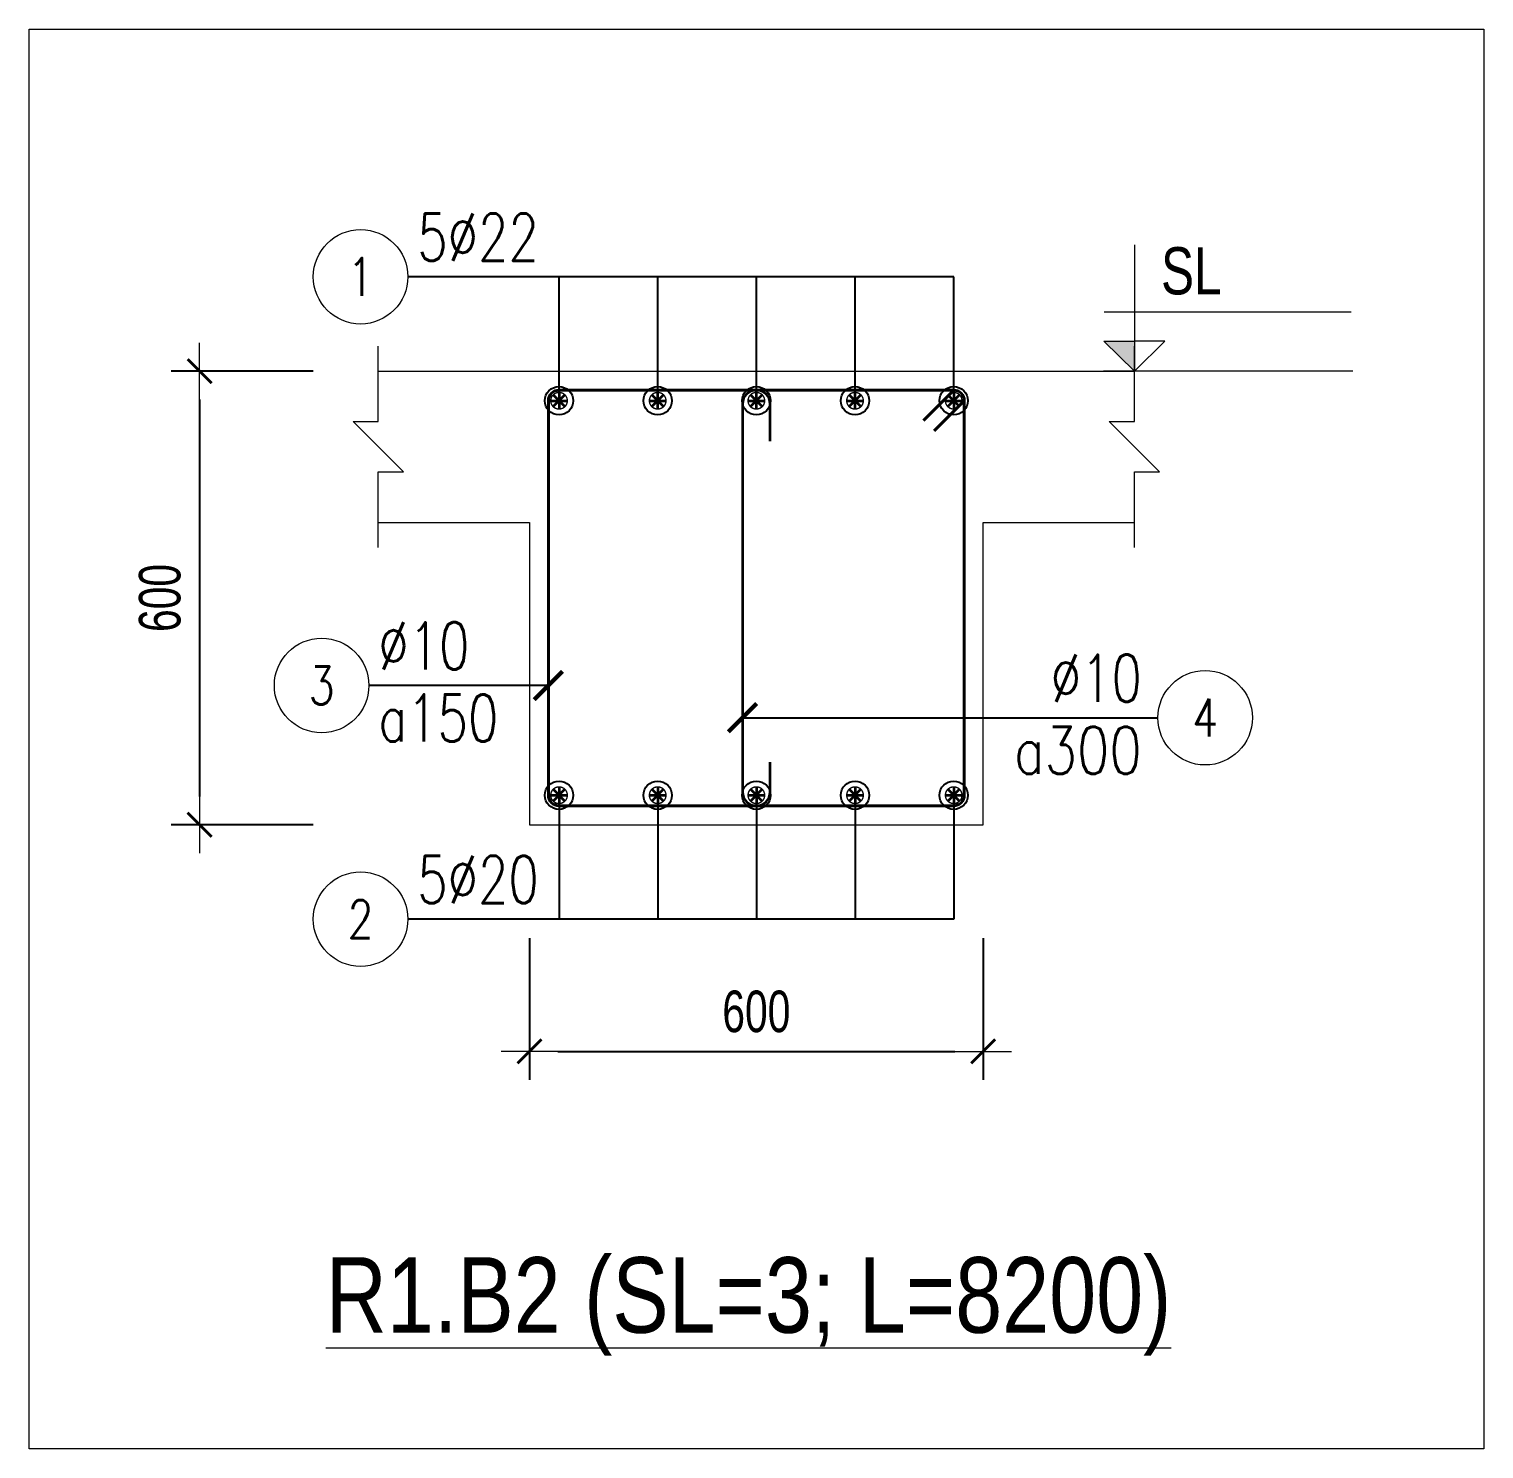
# Model space of a CAD drawing. Header units: millimetres. Extents: x -172050 to 1089997, y 452920 to 1051687.
# Drawn here: x 190826 to 192750, y 476603 to 478482 of the extents above; entities that cross this region are included whole.
import ezdxf
from ezdxf.enums import TextEntityAlignment as Align

# ---------------------------------------------------------------- set-up
doc = ezdxf.new("R2010")
doc.units = ezdxf.units.MM
doc.header["$MEASUREMENT"] = 0
doc.layers.get('Defpoints').update_dxf_attribs({"color": 151, "lineweight": 9})
for name, color, linetype, lineweight in [('NDC_S_ANNO', 7, 'Continuous', 20), ('NDC_S_CONTINUOUS', 3, 'Continuous', 20), ('NDC_S_DIM', 1, 'Continuous', 15), ('NDC_S_REBAR', 4, 'Continuous', 35), ('NDC_S_STIRRUP', 4, 'Continuous', 40), ('NDC_S_TEXT SYMBOL', 7, 'Continuous', 20), ('NDC_S_THIN LINE', 8, 'Continuous', 9), ('NDC_S_VN TEXT', 7, 'Continuous', 20)]:
    doc.layers.add(name, color=color, linetype=linetype, lineweight=lineweight)
doc.styles.add('ARIAL', font='arial.ttf', dxfattribs={"width": 0.8})
doc.styles.add('NDC_ANNO', font='', dxfattribs={"width": 0.8})
doc.styles.add('NDC_DIM', font='', dxfattribs={"width": 0.75})
doc.styles.add('NDC_EN TXT', font='romans.shx', dxfattribs={"width": 0.8})
doc.styles.get('NDC_ANNO').set_extended_font_data('Dotum')
doc.styles.get('NDC_DIM').set_extended_font_data('Dotum')
doc.dimstyles.new('NDC_dim_25', dxfattribs={"dimscale": 25, "dimtxt": 2.2, "dimasz": 1.5, "dimexe": 1.5, "dimexo": 2.5, "dimgap": 1, "dimtad": 1, "dimdec": 0, "dimzin": 0, "dimdsep": 46, "dimtxsty": 'NDC_DIM', "dimblk": 'DIMMARK', "dimcen": 0.09, "dimdle": 1.2, "dimclrd": 1, "dimclre": 1, "dimclrt": 3, "dimadec": 0, "dimazin": 0, "dimtfac": 1, "dimtdec": 0, "dimtix": 1, "dimtofl": 0, "dimtmove": 0, "dimatfit": 3, "dimfxl": 6, "dimfxlon": 1, "dimtolj": 1, "dimtzin": 0, "dimarcsym": 0})

# ---------------------------------------------------------------- blocks, each defined once
blk = doc.blocks.new('kata_block_TD')
at = {"color": 6, "linetype": 'ByBlock', "lineweight": -2, "style": 'ARIAL', "width": 0.8}
blk.add_attdef('SECTDET2', text='', height=5, dxfattribs=at).set_placement((0, 7.971), align=Align.CENTER)
at = {"color": 0, "linetype": 'ByBlock', "lineweight": -2, "style": 'ARIAL', "width": 0.8}
blk.add_attdef('SECTDET1', text='', height=5, dxfattribs=at).set_placement((0, 1.471), align=Align.CENTER)
at = {"color": 3, "lineweight": 25, "style": 'ARIAL', "width": 0.8}
blk.add_attdef('SSCALE', text='', height=2.5, dxfattribs=at).set_placement((0, -3.999), align=Align.CENTER)
blk = doc.blocks.new('kata_block_CT')
at = {"layer": 'NDC_S_ANNO'}
blk.add_hatch(color=3, dxfattribs=at).paths.add_polyline_path([(0, 1.597), (-1.612, 1.597), (0, 0)])
at = {"layer": 'NDC_S_ANNO', "ltscale": 50}
h = blk.add_hatch(dxfattribs=at)
h.set_pattern_fill('ANSI31', color=256, scale=1.406251, style=0)
h.set_pattern_definition([(45, (0, 5e-12), (-3.157, 3.157), [])])
h.paths.add_polyline_path([(0, 1.597), (0, 0), (1.612, 1.597)])
for p, q in [((-1.593, 3.141), (11.469, 3.141)), ((11.561, 0), (-1.639, 0))]:
    blk.add_line(p, q, dxfattribs=at)
for points in [[(0, 6.695), (0, 0)], [(0, 0), (-1.612, 1.597), (0, 1.597)], [(0, 0), (1.612, 1.597), (0, 1.597)]]:
    blk.add_lwpolyline(points, dxfattribs=at)
at = {"layer": 'NDC_S_ANNO', "color": 8, "ltscale": 50}
blk.add_lwpolyline([(0, 0), (-1.612, 1.597), (0, 1.597)], dxfattribs=at)
at = {"layer": 'NDC_S_TEXT SYMBOL', "color": 3, "style": 'NDC_ANNO', "width": 0.8}
blk.add_attdef('CT', (1.41, 4.068), '', height=2.5, dxfattribs=at)
blk = doc.blocks.new('DIMMARK')
at = {"layer": 'NDC_S_DIM', "color": 1}
blk.add_line((-1.5, 0), (1, 0), dxfattribs=at)
at = {"layer": 'NDC_S_DIM', "color": 2, "const_width": 0.1}
blk.add_lwpolyline([(-0.424, -0.424), (0.424, 0.424)], dxfattribs=at)
blk = doc.blocks.new('*D1066')
at = {"layer": 'Defpoints', "color": 0, "transparency": 16777216}
for p in [(191488.2, 477429.5), (192088.2, 477429.5), (192088.2, 477129.5)]:
    blk.add_point(p, dxfattribs=at)
at = {"layer": 'NDC_S_DIM', "color": 1, "lineweight": -2, "transparency": 16777216}
for p, q in [((191488.2, 477279.5), (191488.2, 477092)), ((192088.2, 477279.5), (192088.2, 477092)), ((191525.7, 477129.5), (192050.7, 477129.5))]:
    blk.add_line(p, q, dxfattribs=at)
at = {"layer": 'NDC_S_DIM', "color": 1, "lineweight": -2, "transparency": 16777216, "xscale": 37.5, "yscale": 37.5, "zscale": 37.5, "rotation": 180}
blk.add_blockref('DIMMARK', (191488.2, 477129.5), dxfattribs=at)
at = {"layer": 'NDC_S_DIM', "color": 1, "lineweight": -2, "transparency": 16777216, "xscale": 37.5, "yscale": 37.5, "zscale": 37.5}
blk.add_blockref('DIMMARK', (192088.2, 477129.5), dxfattribs=at)
at = {"layer": 'NDC_S_DIM', "color": 3, "transparency": 16777216, "insert": (191788.2, 477182.1), "char_height": 55, "attachment_point": 5, "style": 'NDC_DIM'}
blk.add_mtext('\\A1;600', dxfattribs=at)
blk = doc.blocks.new('*D1067')
at = {"layer": 'Defpoints', "color": 0, "transparency": 16777216}
for p in [(191632.9, 478029.5), (191051.9, 477429.5), (191643.1, 477429.5)]:
    blk.add_point(p, dxfattribs=at)
at = {"layer": 'NDC_S_DIM', "color": 1, "lineweight": -2, "transparency": 16777216}
for p, q in [((191201.9, 478029.5), (191014.4, 478029.5)), ((191051.9, 477992), (191051.9, 477467)), ((191201.9, 477429.5), (191014.4, 477429.5))]:
    blk.add_line(p, q, dxfattribs=at)
at = {"layer": 'NDC_S_DIM', "color": 1, "lineweight": -2, "transparency": 16777216, "xscale": 37.5, "yscale": 37.5, "zscale": 37.5}
for p, rotation in [((191051.9, 478029.5), 90), ((191051.9, 477429.5), 270)]:
    blk.add_blockref('DIMMARK', p, dxfattribs=dict(at, rotation=rotation))
at = {"layer": 'NDC_S_DIM', "color": 3, "transparency": 16777216, "insert": (190999.4, 477729.5), "char_height": 55, "attachment_point": 5, "rotation": 90, "style": 'NDC_DIM'}
blk.add_mtext('\\A1;600', dxfattribs=at)
blk = doc.blocks.new('kata_block_THEP')
at = {"layer": 'NDC_S_REBAR', "color": 0}
for p, q in [((-0.5, 0), (0.5, 0)), ((-0.354, 0.354), (0.354, -0.354)), ((0.354, 0.354), (-0.354, -0.354)), ((0, 0.5), (0, -0.5))]:
    blk.add_line(p, q, dxfattribs=at)
at = {"layer": 'NDC_S_REBAR', "color": 0, "const_width": 0.0833}
blk.add_lwpolyline([(-0.5, 0, 1), (0.5, 0, 1), (-0.5, 0, 1)], format="xyb", dxfattribs=at)
blk = doc.blocks.new('*U298')
blk.add_circle((-2.5, 0), 2.5)
at = {"layer": 'NDC_S_VN TEXT', "color": 3, "style": 'NDC_EN TXT', "width": 0.75}
blk.add_attdef('DK1', (0.5, 0.846), '', height=2.5, dxfattribs=at)
at = {"layer": 'NDC_S_VN TEXT', "color": 7, "style": 'NDC_EN TXT', "width": 0.8}
blk.add_attdef('SH2', text='', height=2, dxfattribs=at).set_placement((-2.5, 0), align=Align.MIDDLE)
blk = doc.blocks.new('*U296')
blk.add_circle((-2.5, 0), 2.5)
at = {"layer": 'NDC_S_VN TEXT', "color": 3, "style": 'NDC_EN TXT', "width": 0.75}
for tag, p in [('DK1', (0.5, 0.846)), ('KC1', (0.5, -2.973))]:
    blk.add_attdef(tag, p, '', height=2.5, dxfattribs=at)
at = {"layer": 'NDC_S_VN TEXT', "color": 7, "style": 'NDC_EN TXT', "width": 0.8}
blk.add_attdef('SH2', text='', height=2, dxfattribs=at).set_placement((-2.5, 0), align=Align.MIDDLE)
blk = doc.blocks.new('*U631')
blk.add_circle((2.5, 0), 2.5)
at = {"layer": 'NDC_S_VN TEXT', "color": 3, "style": 'NDC_EN TXT'}
for tag, width, p in [('DK2', 0.75, (-0.85, 0.846)), ('KC2', 0.8, (-0.85, -2.973))]:
    blk.add_attdef(tag, text='', height=2.5, dxfattribs=dict(at, width=width)).set_placement(p, align=Align.RIGHT)
at = {"layer": 'NDC_S_VN TEXT', "color": 7, "style": 'NDC_EN TXT', "width": 0.8}
blk.add_attdef('SH3', text='', height=2, dxfattribs=at).set_placement((2.5, 0), align=Align.MIDDLE)

msp = doc.modelspace()

# ---------------------------------------------------------------- linework, layer by layer
at = {"layer": 'Defpoints'}
msp.add_lwpolyline([(190826.3, 478482.3), (192750.5, 478482.3), (192750.5, 476603.5), (190826.3, 476603.5)], close=True, dxfattribs=at)
at = {"layer": 'NDC_S_CONTINUOUS'}
for points in [[(191288.2, 478029.5), (191488.2, 478029.5), (191488.2, 478029.5), (192088.2, 478029.5), (192088.2, 478029.5), (192288.2, 478029.5)], [(191288.2, 477829.5), (191488.2, 477829.5), (191488.2, 477429.5), (192088.2, 477429.5), (192088.2, 477829.5), (192288.2, 477829.5)]]:
    msp.add_lwpolyline(points, dxfattribs=at)
at = {"layer": 'NDC_S_REBAR'}
msp.add_lwpolyline([(191806.6, 477937.2), (191806.6, 477986.1, 1), (191769.8, 477986.1), (191769.8, 477472.9, 1), (191806.6, 477472.9), (191806.6, 477512.2, -0.414214)], format="xyb", dxfattribs=at)
at = {"layer": 'NDC_S_STIRRUP'}
msp.add_lwpolyline([(192009.2, 477964.5), (192049.2, 478004.5, -0.414214), (192063.2, 477990.5), (192063.2, 477468.5, -0.414214), (192049.2, 477454.5), (191527.2, 477454.5, -0.414214), (191513.2, 477468.5), (191513.2, 477990.5, -0.414214), (191527.2, 478004.5), (192049.2, 478004.5, -0.414214), (192063.2, 477990.5), (192023.2, 477950.5)], format="xyb", dxfattribs=at)
at = {"layer": 'NDC_S_THIN LINE'}
for points in [[(191288.2, 477796.2), (191288.2, 477896.2), (191321.5, 477896.2), (191254.9, 477962.8), (191288.2, 477962.8), (191288.2, 478062.8)], [(192288.2, 477796.2), (192288.2, 477896.2), (192321.5, 477896.2), (192254.9, 477962.8), (192288.2, 477962.8), (192288.2, 478062.8)]]:
    msp.add_lwpolyline(points, dxfattribs=at)

# ---------------------------------------------------------------- block references
at = {"layer": 'NDC_S_REBAR', "color": 3, "xscale": 22, "yscale": 22, "zscale": 22}
for p in [(191527.2, 477990.5), (191527.2, 477468.5)]:
    msp.add_blockref('kata_block_THEP', p, dxfattribs=at)
at = {"layer": 'NDC_S_REBAR', "xscale": -22, "yscale": 22, "zscale": 22, "rotation": 180}
for p in [(191657.7, 477990.5), (191788.2, 477990.5), (191918.7, 477990.5)]:
    msp.add_blockref('kata_block_THEP', p, dxfattribs=at)
at = {"layer": 'NDC_S_REBAR', "xscale": 22, "yscale": 22, "zscale": 22}
for p in [(192049.2, 477990.5), (191657.7, 477468.5), (191788.2, 477468.5), (191918.7, 477468.5), (192049.2, 477468.5)]:
    msp.add_blockref('kata_block_THEP', p, dxfattribs=at)
at = {"layer": 'NDC_S_THIN LINE', "xscale": 25, "yscale": 25, "zscale": 25}
for name, p, values in [('*U298', (191327.2, 478154.5), {'SH2': '1', 'DK1': '5%%c22'}), ('*U296', (191275.7, 477613.7), {'SH2': '3', 'DK1': '%%c10', 'KC1': 'a150'}), ('*U631', (192319.3, 477571), {'SH3': '4', 'DK2': '%%c10', 'KC2': 'a300'}), ('*U298', (191327.2, 477304.5), {'SH2': '2', 'DK1': '5%%c20'})]:
    msp.add_blockref(name, p, dxfattribs=at).add_auto_attribs(values)
at = {"layer": 'NDC_S_VN TEXT', "xscale": 25, "yscale": 25, "zscale": 25}
msp.add_blockref('kata_block_CT', (192288.2, 478029.5), dxfattribs=at).add_auto_attribs({'CT': 'SL'})
at = {"layer": 'NDC_S_VN TEXT'}
ref = msp.add_blockref('kata_block_TD', (191777.9, 476727.8), dxfattribs=dict(at, xscale=20, yscale=20, zscale=20))
ref.add_attrib('SECTDET1', '%%UR1.B2 (SL=3; L=8200)', dxfattribs={"layer": '0', "color": 0, "linetype": 'ByBlock', "lineweight": -2, "height": 100, "style": 'ARIAL', "width": 0.8}).set_placement((191777.9, 476757.2), align=Align.CENTER)

# ---------------------------------------------------------------- dimensions: what is measured, and where the dimension line sits
at = {"layer": 'NDC_S_DIM'}
dim = msp.add_linear_dim(base=(191051.9, 477429.5), p1=(191632.9, 478029.5), p2=(191643.1, 477429.5), angle=270, dimstyle='NDC_dim_25', dxfattribs=at)
dim.commit()
dim.dimension.update_dxf_attribs({"geometry": '*D1067', "text_midpoint": (190999.4, 477729.5)})
dim = msp.add_linear_dim(base=(192088.2, 477129.5), p1=(191488.2, 477429.5), p2=(192088.2, 477429.5), dimstyle='NDC_dim_25', dxfattribs=at)
dim.commit()
dim.dimension.update_dxf_attribs({"geometry": '*D1066', "text_midpoint": (191788.2, 477182.1)})

# ---------------------------------------------------------------- leaders
at = {"layer": 'NDC_S_THIN LINE'}
for points, override in [([(191527.2, 477990.5), (191527.2, 478154.5), (191327.2, 478154.5)], {"dimldrblk": 'DotBlank'}), ([(191657.7, 477990.5), (191657.7, 478154.5), (191327.2, 478154.5)], {"dimldrblk": 'DotBlank'}), ([(191918.7, 477990.5), (191918.7, 478154.5), (191327.2, 478154.5)], {"dimldrblk": 'DotBlank'}), ([(192049.2, 477990.5), (192049.2, 478154.5), (191327.2, 478154.5)], {"dimldrblk": 'DotBlank'}), ([(191788.2, 477990.5), (191788.2, 478154.5), (191327.2, 478154.5)], {"dimldrblk": 'DotBlank'}), ([(191513.2, 477613.7), (191275.7, 477613.7)], {"dimldrblk": 'ArchTick'}), ([(191769.8, 477571), (192319.3, 477571)], {"dimldrblk": 'ArchTick'}), ([(191527.2, 477468.5), (191527.2, 477304.5), (191327.2, 477304.5)], {"dimldrblk": 'DotBlank'}), ([(191657.7, 477468.5), (191657.7, 477304.5), (191327.2, 477304.5)], {"dimldrblk": 'DotBlank'}), ([(191918.7, 477468.5), (191918.7, 477304.5), (191327.2, 477304.5)], {"dimldrblk": 'DotBlank'}), ([(192049.2, 477468.5), (192049.2, 477304.5), (191327.2, 477304.5)], {"dimldrblk": 'DotBlank'}), ([(191788.2, 477468.5), (191788.2, 477304.5), (191327.2, 477304.5)], {"dimldrblk": 'DotBlank'})]:
    msp.add_leader(points, dimstyle='NDC_dim_25', override=override, dxfattribs=at)

doc.saveas('drawing.dxf')
